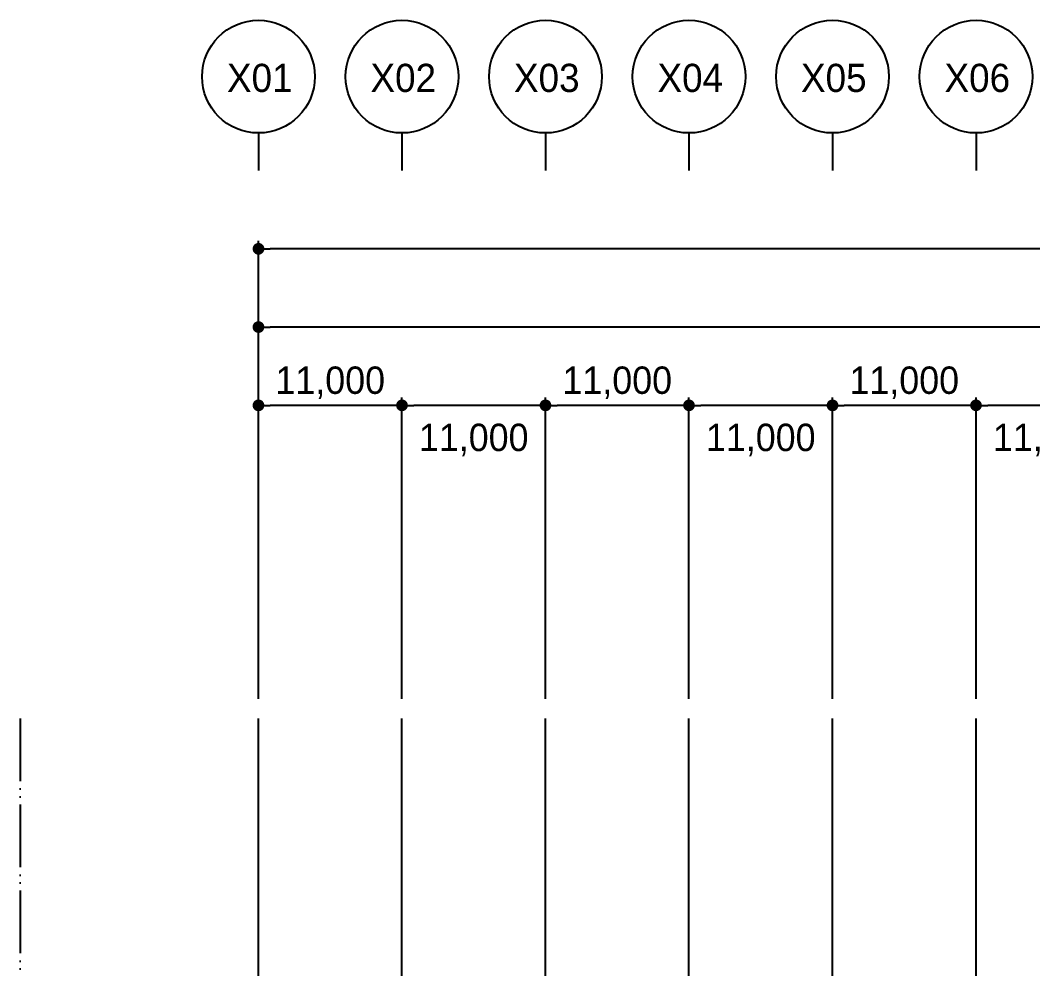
# Model space of a CAD drawing. Header units: millimetres. Extents: x 4754612 to 5801174, y 2368242 to 2777223.
# Drawn here: x 4887456 to 4965065, y 2469736 to 2542442 of the extents above; entities that cross this region are included whole.
import ezdxf
from ezdxf.enums import TextEntityAlignment as Align

# ---------------------------------------------------------------- set-up
doc = ezdxf.new("R2010")
doc.units = ezdxf.units.MM
doc.header["$LTSCALE"] = 1000
doc.linetypes.add('ACAD_ISO05W100', pattern=[33, 24, -3, 0, -3, 0, -3])
doc.linetypes.add('CEN', pattern=[6.2, 6, -0.1, 0, -0.1])
doc.layers.get('DEFPOINTS').update_dxf_attribs({"color": 151})
for name, color, linetype in [('3 dim0', 7, 'Continuous'), ('A-중심선', 10, 'CEN'), ('SYM', 7, 'Continuous'), ('SYM-2', 7, 'Continuous')]:
    doc.layers.add(name, color=color, linetype=linetype)
doc.styles.add('AUDIT_D_190715091641-0', font='')
doc.styles.add('돋움', font='')
doc.styles.get('AUDIT_D_190715091641-0').set_extended_font_data('Dotum')
doc.styles.get('돋움').set_extended_font_data('Dotum')
doc.dimstyles.new('scale600', dxfattribs={"dimscale": 600, "dimtxt": 2, "dimasz": 1, "dimexe": 1, "dimexo": 2.5, "dimgap": 0.8, "dimtad": 1, "dimdec": 0, "dimzin": 0, "dimdsep": 46, "dimlunit": 6, "dimtxsty": 'AUDIT_D_190715091641-0', "dimblk": 'DOT', "dimcen": 0, "dimdle": 1, "dimclrd": 256, "dimclre": 256, "dimclrt": 3, "dimadec": 0, "dimazin": 0, "dimtfac": 1, "dimtdec": 0, "dimtix": 1, "dimtmove": 2, "dimatfit": 3, "dimldrblk": 'DOT', "dimfxl": 0, "dimtolj": 1, "dimtzin": 0, "dimarcsym": 0})

# ---------------------------------------------------------------- blocks, each defined once
blk = doc.blocks.new('_Dot')
at = {"color": 0, "linetype": 'ByBlock', "lineweight": -2}
blk.add_line((-0.5, 0), (-1, 0), dxfattribs=at)
at = {"color": 0, "linetype": 'ByBlock', "const_width": 0.5}
blk.add_lwpolyline([(-0.25, 0, 1), (0.25, 0, 1)], format="xyb", close=True, dxfattribs=at)
blk = doc.blocks.new('*D123')
at = {"layer": '3 dim0', "lineweight": -2, "transparency": 16777216}
for p, q in [((4905716, 2490422), (4905716, 2519522)), ((5059716, 2490422), (5059716, 2519522)), ((5058816, 2518922), (4906616, 2518922))]:
    blk.add_line(p, q, dxfattribs=at)
at = {"layer": 'DEFPOINTS', "color": 0, "transparency": 16777216}
for p in [(4905716, 2518922), (4905716, 2488922), (5059716, 2488922)]:
    blk.add_point(p, dxfattribs=at)
at = {"layer": '3 dim0', "lineweight": -2, "transparency": 16777216, "xscale": 900, "yscale": 900, "zscale": 900, "rotation": 180}
blk.add_blockref('_Dot', (4905716, 2518922), dxfattribs=at)
at = {"layer": '3 dim0', "lineweight": -2, "transparency": 16777216, "xscale": 900, "yscale": 900, "zscale": 900}
blk.add_blockref('_Dot', (5059716, 2518922), dxfattribs=at)
at = {"layer": '3 dim0', "color": 3, "transparency": 16777216, "insert": (4982716, 2520655), "char_height": 2100, "attachment_point": 5, "style": 'AUDIT_D_190715091641-0'}
blk.add_mtext('\\A1;154,000', dxfattribs=at)
blk = doc.blocks.new('*D124')
at = {"layer": '3 dim0', "lineweight": -2, "transparency": 16777216}
for p, q in [((4905716, 2490422), (4905716, 2513522)), ((4916716, 2490422), (4916716, 2513522)), ((4915816, 2512922), (4906616, 2512922))]:
    blk.add_line(p, q, dxfattribs=at)
at = {"layer": 'DEFPOINTS', "color": 0, "transparency": 16777216}
for p in [(4905716, 2512922), (4905716, 2488922), (4916716, 2488922)]:
    blk.add_point(p, dxfattribs=at)
at = {"layer": '3 dim0', "lineweight": -2, "transparency": 16777216, "xscale": 900, "yscale": 900, "zscale": 900, "rotation": 180}
blk.add_blockref('_Dot', (4905716, 2512922), dxfattribs=at)
at = {"layer": '3 dim0', "lineweight": -2, "transparency": 16777216, "xscale": 900, "yscale": 900, "zscale": 900}
blk.add_blockref('_Dot', (4916716, 2512922), dxfattribs=at)
at = {"layer": '3 dim0', "color": 3, "transparency": 16777216, "insert": (4911216, 2514655), "char_height": 2100, "attachment_point": 5, "style": 'AUDIT_D_190715091641-0'}
blk.add_mtext('\\A1;11,000', dxfattribs=at)
blk = doc.blocks.new('*D125')
at = {"layer": '3 dim0', "lineweight": -2, "transparency": 16777216}
for p, q in [((4916716, 2490422), (4916716, 2513522)), ((4927716, 2490422), (4927716, 2513522)), ((4926816, 2512922), (4917616, 2512922))]:
    blk.add_line(p, q, dxfattribs=at)
at = {"layer": 'DEFPOINTS', "color": 0, "transparency": 16777216}
for p in [(4916716, 2512922), (4916716, 2488922), (4927716, 2488922)]:
    blk.add_point(p, dxfattribs=at)
at = {"layer": '3 dim0', "lineweight": -2, "transparency": 16777216, "xscale": 900, "yscale": 900, "zscale": 900, "rotation": 180}
blk.add_blockref('_Dot', (4916716, 2512922), dxfattribs=at)
at = {"layer": '3 dim0', "lineweight": -2, "transparency": 16777216, "xscale": 900, "yscale": 900, "zscale": 900}
blk.add_blockref('_Dot', (4927716, 2512922), dxfattribs=at)
at = {"layer": '3 dim0', "color": 3, "transparency": 16777216, "insert": (4922216, 2510271), "char_height": 2100, "attachment_point": 5, "style": 'AUDIT_D_190715091641-0'}
blk.add_mtext('\\A1;11,000', dxfattribs=at)
blk = doc.blocks.new('*D126')
at = {"layer": '3 dim0', "lineweight": -2, "transparency": 16777216}
for p, q in [((4938716, 2490422), (4938716, 2513522)), ((4949716, 2490422), (4949716, 2513522)), ((4948816, 2512922), (4939616, 2512922))]:
    blk.add_line(p, q, dxfattribs=at)
at = {"layer": 'DEFPOINTS', "color": 0, "transparency": 16777216}
for p in [(4938716, 2512922), (4938716, 2488922), (4949716, 2488922)]:
    blk.add_point(p, dxfattribs=at)
at = {"layer": '3 dim0', "lineweight": -2, "transparency": 16777216, "xscale": 900, "yscale": 900, "zscale": 900, "rotation": 180}
blk.add_blockref('_Dot', (4938716, 2512922), dxfattribs=at)
at = {"layer": '3 dim0', "lineweight": -2, "transparency": 16777216, "xscale": 900, "yscale": 900, "zscale": 900}
blk.add_blockref('_Dot', (4949716, 2512922), dxfattribs=at)
at = {"layer": '3 dim0', "color": 3, "transparency": 16777216, "insert": (4944216, 2510271), "char_height": 2100, "attachment_point": 5, "style": 'AUDIT_D_190715091641-0'}
blk.add_mtext('\\A1;11,000', dxfattribs=at)
blk = doc.blocks.new('*D127')
at = {"layer": '3 dim0', "lineweight": -2, "transparency": 16777216}
for p, q in [((4927716, 2490422), (4927716, 2513522)), ((4938716, 2490422), (4938716, 2513522)), ((4937816, 2512922), (4928616, 2512922))]:
    blk.add_line(p, q, dxfattribs=at)
at = {"layer": 'DEFPOINTS', "color": 0, "transparency": 16777216}
for p in [(4927716, 2512922), (4927716, 2488922), (4938716, 2488922)]:
    blk.add_point(p, dxfattribs=at)
at = {"layer": '3 dim0', "lineweight": -2, "transparency": 16777216, "xscale": 900, "yscale": 900, "zscale": 900, "rotation": 180}
blk.add_blockref('_Dot', (4927716, 2512922), dxfattribs=at)
at = {"layer": '3 dim0', "lineweight": -2, "transparency": 16777216, "xscale": 900, "yscale": 900, "zscale": 900}
blk.add_blockref('_Dot', (4938716, 2512922), dxfattribs=at)
at = {"layer": '3 dim0', "color": 3, "transparency": 16777216, "insert": (4933216, 2514655), "char_height": 2100, "attachment_point": 5, "style": 'AUDIT_D_190715091641-0'}
blk.add_mtext('\\A1;11,000', dxfattribs=at)
blk = doc.blocks.new('*D128')
at = {"layer": '3 dim0', "lineweight": -2, "transparency": 16777216}
for p, q in [((4960716, 2490422), (4960716, 2513522)), ((4971716, 2490422), (4971716, 2513522)), ((4970816, 2512922), (4961616, 2512922))]:
    blk.add_line(p, q, dxfattribs=at)
at = {"layer": 'DEFPOINTS', "color": 0, "transparency": 16777216}
for p in [(4960716, 2512922), (4960716, 2488922), (4971716, 2488922)]:
    blk.add_point(p, dxfattribs=at)
at = {"layer": '3 dim0', "lineweight": -2, "transparency": 16777216, "xscale": 900, "yscale": 900, "zscale": 900, "rotation": 180}
blk.add_blockref('_Dot', (4960716, 2512922), dxfattribs=at)
at = {"layer": '3 dim0', "lineweight": -2, "transparency": 16777216, "xscale": 900, "yscale": 900, "zscale": 900}
blk.add_blockref('_Dot', (4971716, 2512922), dxfattribs=at)
at = {"layer": '3 dim0', "color": 3, "transparency": 16777216, "insert": (4966216, 2510271), "char_height": 2100, "attachment_point": 5, "style": 'AUDIT_D_190715091641-0'}
blk.add_mtext('\\A1;11,000', dxfattribs=at)
blk = doc.blocks.new('*D129')
at = {"layer": '3 dim0', "lineweight": -2, "transparency": 16777216}
for p, q in [((4949716, 2490422), (4949716, 2513522)), ((4960716, 2490422), (4960716, 2513522)), ((4959816, 2512922), (4950616, 2512922))]:
    blk.add_line(p, q, dxfattribs=at)
at = {"layer": 'DEFPOINTS', "color": 0, "transparency": 16777216}
for p in [(4949716, 2512922), (4949716, 2488922), (4960716, 2488922)]:
    blk.add_point(p, dxfattribs=at)
at = {"layer": '3 dim0', "lineweight": -2, "transparency": 16777216, "xscale": 900, "yscale": 900, "zscale": 900, "rotation": 180}
blk.add_blockref('_Dot', (4949716, 2512922), dxfattribs=at)
at = {"layer": '3 dim0', "lineweight": -2, "transparency": 16777216, "xscale": 900, "yscale": 900, "zscale": 900}
blk.add_blockref('_Dot', (4960716, 2512922), dxfattribs=at)
at = {"layer": '3 dim0', "color": 3, "transparency": 16777216, "insert": (4955216, 2514655), "char_height": 2100, "attachment_point": 5, "style": 'AUDIT_D_190715091641-0'}
blk.add_mtext('\\A1;11,000', dxfattribs=at)
blk = doc.blocks.new('*D139')
at = {"layer": '3 dim0', "lineweight": -2, "transparency": 16777216}
for p, q in [((4905716, 2490422), (4905716, 2525522)), ((5121716, 2490422), (5121716, 2525522)), ((5120816, 2524922), (4906616, 2524922))]:
    blk.add_line(p, q, dxfattribs=at)
at = {"layer": 'DEFPOINTS', "color": 0, "transparency": 16777216}
for p in [(4905716, 2524922), (4905716, 2488922), (5121716, 2488922)]:
    blk.add_point(p, dxfattribs=at)
at = {"layer": '3 dim0', "lineweight": -2, "transparency": 16777216, "xscale": 900, "yscale": 900, "zscale": 900, "rotation": 180}
blk.add_blockref('_Dot', (4905716, 2524922), dxfattribs=at)
at = {"layer": '3 dim0', "lineweight": -2, "transparency": 16777216, "xscale": 900, "yscale": 900, "zscale": 900}
blk.add_blockref('_Dot', (5121716, 2524922), dxfattribs=at)
at = {"layer": '3 dim0', "color": 3, "transparency": 16777216, "insert": (5013716, 2526655), "char_height": 2100, "attachment_point": 5, "style": 'AUDIT_D_190715091641-0'}
blk.add_mtext('\\A1;216,000', dxfattribs=at)

msp = doc.modelspace()

# ---------------------------------------------------------------- linework, layer by layer
at = {"layer": 'A-중심선', "ltscale": 5}
for p, q in [((4905715.782, 2403989.231), (4905715.782, 2488921.61)), ((4916715.782, 2403989.231), (4916715.782, 2488921.61)), ((4927715.782, 2403989.231), (4927715.782, 2488921.61)), ((4938715.782, 2403989.231), (4938715.782, 2488921.61)), ((4949715.782, 2403989.231), (4949715.782, 2488921.61)), ((4960715.782, 2403989.231), (4960715.782, 2488921.61))]:
    msp.add_line(p, q, dxfattribs=at)
at = {"layer": 'SYM', "color": 2, "linetype": 'ACAD_ISO05W100', "ltscale": 0.2}
msp.add_line((4887455.855, 2488921.61), (4887455.855, 2401701.633), dxfattribs=at)
at = {"layer": 'SYM-2'}
for p, q in [((4905715.782, 2533801.61), (4905715.782, 2530921.61)), ((4916715.782, 2533801.61), (4916715.782, 2530921.61)), ((4927715.782, 2533801.61), (4927715.782, 2530921.61)), ((4938715.782, 2533801.61), (4938715.782, 2530921.61)), ((4949715.782, 2533801.61), (4949715.782, 2530921.61)), ((4960715.782, 2533801.61), (4960715.782, 2530921.61))]:
    msp.add_line(p, q, dxfattribs=at)
for centre in [(4905715.782, 2538121.61), (4916715.782, 2538121.61), (4927715.782, 2538121.61), (4938715.782, 2538121.61), (4949715.782, 2538121.61), (4960715.782, 2538121.61)]:
    msp.add_circle(centre, 4320, dxfattribs=at)

# ---------------------------------------------------------------- texts
at = {"layer": 'SYM-2', "color": 3, "style": '돋움'}
for s, p in [('X01', (4905815.345, 2538024.043)), ('X02', (4916815.345, 2538024.043)), ('X03', (4927815.345, 2538024.043)), ('X04', (4938815.345, 2538024.043)), ('X05', (4949815.345, 2538024.043)), ('X06', (4960815.345, 2538024.043))]:
    msp.add_text(s, height=2160, dxfattribs=at).set_placement(p, align=Align.MIDDLE_CENTER)

# ---------------------------------------------------------------- dimensions: what is measured, and where the dimension line sits
at = {"layer": '3 dim0'}
for base, p1, p2, picture, middle in [((4905715.782, 2524921.61), (5121715.782, 2488921.61), (4905715.782, 2488921.61), '*D139', (5013715.782, 2526655.341)), ((4905715.782, 2518921.61), (5059715.782, 2488921.61), (4905715.782, 2488921.61), '*D123', (4982715.782, 2520655.341)), ((4905715.782, 2512921.61), (4916715.782, 2488921.61), (4905715.782, 2488921.61), '*D124', (4911215.782, 2514655.341)), ((4927715.782, 2512921.61), (4938715.782, 2488921.61), (4927715.782, 2488921.61), '*D127', (4933215.782, 2514655.341)), ((4949715.782, 2512921.61), (4960715.782, 2488921.61), (4949715.782, 2488921.61), '*D129', (4955215.782, 2514655.341))]:
    dim = msp.add_linear_dim(base=base, p1=p1, p2=p2, angle=180, dimstyle='scale600', override={"dimtxt": 3.5, "dimasz": 1.5}, dxfattribs=at)
    dim.commit()
    dim.dimension.update_dxf_attribs({"geometry": picture, "text_midpoint": middle})
for base, p1, p2, picture, middle in [((4916715.782, 2512921.61), (4927715.782, 2488921.61), (4916715.782, 2488921.61), '*D125', (4922215.782, 2510271.188)), ((4938715.782, 2512921.61), (4949715.782, 2488921.61), (4938715.782, 2488921.61), '*D126', (4944215.782, 2510271.188)), ((4960715.782, 2512921.61), (4971715.782, 2488921.61), (4960715.782, 2488921.61), '*D128', (4966215.782, 2510271.188))]:
    dim = msp.add_linear_dim(base=base, p1=p1, p2=p2, angle=180, dimstyle='scale600', override={"dimtxt": 3.5, "dimasz": 1.5}, dxfattribs=at)
    dim.commit()
    dim.dimension.update_dxf_attribs({"geometry": picture, "text_midpoint": middle, "dimtype": 160})

doc.saveas('drawing.dxf')
